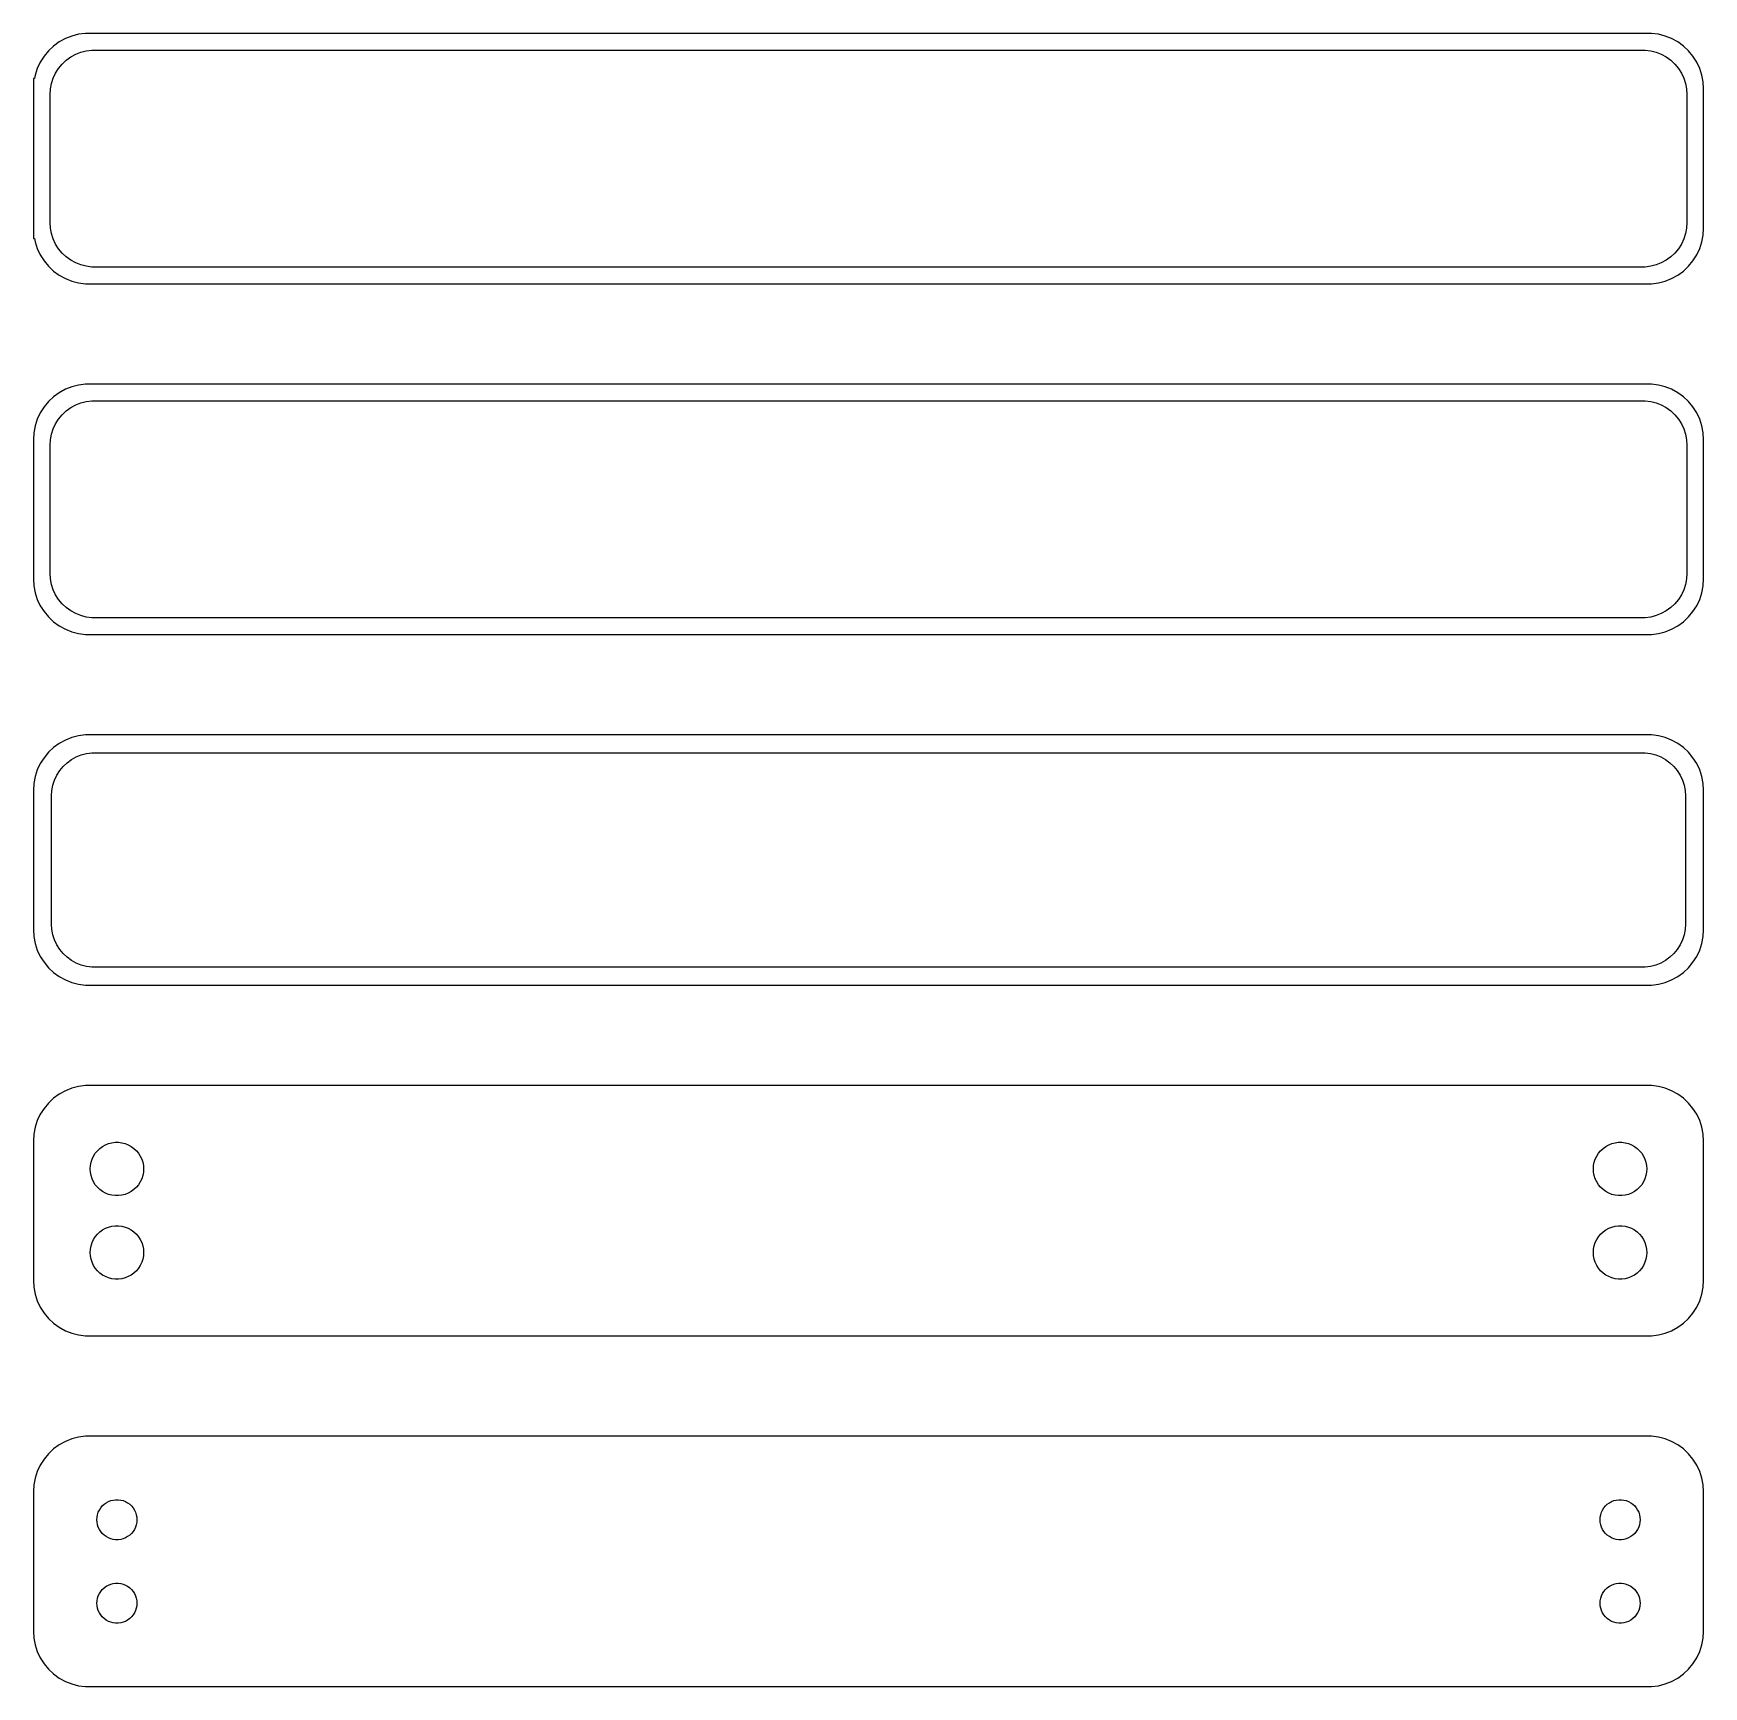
# Model space of a CAD drawing. Header units: metres. Extents: x -75 to 75, y 115 to 263.
import ezdxf

# ---------------------------------------------------------------- set-up
doc = ezdxf.new("R2010")
doc.units = ezdxf.units.M

msp = doc.modelspace()

# ---------------------------------------------------------------- linework, layer by layer
for p, q in [((-72.1289, 262.774), (-72.6791, 262.472)), ((-71.5451, 263.005), (-72.1289, 262.774)), ((-70.9369, 263.161), (-71.5451, 263.005)), ((-70.3139, 263.24), (-70.9369, 263.161)), ((70.3139, 263.24), (-70.3139, 263.24)), ((70.9369, 263.161), (70.3139, 263.24)), ((71.5451, 263.005), (70.9369, 263.161)), ((72.1289, 262.774), (71.5451, 263.005)), ((72.6791, 262.472), (72.1289, 262.774)), ((-74.0451, 261.189), (-74.3815, 260.659)), ((-73.6448, 261.673), (-74.0451, 261.189)), ((-73.1871, 262.103), (-73.6448, 261.673)), ((-72.6791, 262.472), (-73.1871, 262.103)), ((-72.0497, 260.832), (-71.6433, 261.127)), ((-71.6433, 261.127), (-71.2031, 261.369)), ((-71.2031, 261.369), (-70.7361, 261.554)), ((-70.7361, 261.554), (-70.2495, 261.679)), ((-70.2495, 261.679), (-69.7512, 261.742)), ((-69.7512, 261.742), (69.7512, 261.742)), ((69.7512, 261.742), (70.2495, 261.679)), ((70.2495, 261.679), (70.7361, 261.554)), ((70.7361, 261.554), (71.2031, 261.369)), ((71.2031, 261.369), (71.6433, 261.127)), ((71.6433, 261.127), (72.0497, 260.832)), ((73.1871, 262.103), (72.6791, 262.472)), ((73.6448, 261.673), (73.1871, 262.103)), ((74.0451, 261.189), (73.6448, 261.673)), ((74.3815, 260.659), (74.0451, 261.189)), ((-74.6489, 260.091), (-74.8429, 259.493)), ((-74.3815, 260.659), (-74.6489, 260.091)), ((-73.2191, 259.222), (-73.0052, 259.677)), ((-73.0052, 259.677), (-72.7361, 260.101)), ((-72.7361, 260.101), (-72.4159, 260.488)), ((-72.4159, 260.488), (-72.0497, 260.832)), ((72.0497, 260.832), (72.4159, 260.488)), ((72.4159, 260.488), (72.7361, 260.101)), ((72.7361, 260.101), (73.0052, 259.677)), ((73.0052, 259.677), (73.2191, 259.222)), ((74.6489, 260.091), (74.3815, 260.659)), ((74.8429, 259.493), (74.6489, 260.091)), ((-74.9, 259.194), (-75, 259.194)), ((-75, 259.194), (-75, 244.806)), ((-74.8429, 259.493), (-74.9, 259.194)), ((-73.5, 257.75), (-73.4685, 258.251)), ((-73.4685, 258.251), (-73.3743, 258.745)), ((-73.3743, 258.745), (-73.2191, 259.222)), ((73.2191, 259.222), (73.3743, 258.745)), ((73.3743, 258.745), (73.4685, 258.251)), ((73.4685, 258.251), (73.5, 257.75)), ((74.9606, 258.877), (74.8429, 259.493)), ((75, 258.25), (74.9606, 258.877)), ((75, 245.75), (75, 258.25)), ((-73.5, 246.25), (-73.5, 257.75)), ((73.5, 257.75), (73.5, 246.25)), ((-73.4685, 245.749), (-73.5, 246.25)), ((73.5, 246.25), (73.4685, 245.749)), ((-75, 244.806), (-74.9, 244.806)), ((-74.9, 244.806), (-74.8429, 244.507)), ((-74.8429, 244.507), (-74.6489, 243.909)), ((-73.3743, 245.255), (-73.4685, 245.749)), ((-73.2191, 244.778), (-73.3743, 245.255)), ((-73.0052, 244.323), (-73.2191, 244.778)), ((73.2191, 244.778), (73.0052, 244.323)), ((73.3743, 245.255), (73.2191, 244.778)), ((73.4685, 245.749), (73.3743, 245.255)), ((74.6489, 243.909), (74.8429, 244.507)), ((74.8429, 244.507), (74.9606, 245.123)), ((74.9606, 245.123), (75, 245.75)), ((-74.6489, 243.909), (-74.3815, 243.341)), ((-74.3815, 243.341), (-74.0451, 242.811)), ((-72.7361, 243.899), (-73.0052, 244.323)), ((-72.4159, 243.512), (-72.7361, 243.899)), ((-72.0497, 243.168), (-72.4159, 243.512)), ((-71.6433, 242.873), (-72.0497, 243.168)), ((72.0497, 243.168), (71.6433, 242.873)), ((72.4159, 243.512), (72.0497, 243.168)), ((72.7361, 243.899), (72.4159, 243.512)), ((73.0052, 244.323), (72.7361, 243.899)), ((74.0451, 242.811), (74.3815, 243.341)), ((74.3815, 243.341), (74.6489, 243.909)), ((-74.0451, 242.811), (-73.6448, 242.327)), ((-73.6448, 242.327), (-73.1871, 241.897)), ((-73.1871, 241.897), (-72.6791, 241.528)), ((-72.6791, 241.528), (-72.1289, 241.226)), ((-71.2031, 242.631), (-71.6433, 242.873)), ((-70.7361, 242.446), (-71.2031, 242.631)), ((-70.2495, 242.321), (-70.7361, 242.446)), ((-69.7512, 242.258), (-70.2495, 242.321)), ((69.7512, 242.258), (-69.7512, 242.258)), ((70.2495, 242.321), (69.7512, 242.258)), ((70.7361, 242.446), (70.2495, 242.321)), ((71.2031, 242.631), (70.7361, 242.446)), ((71.6433, 242.873), (71.2031, 242.631)), ((72.1289, 241.226), (72.6791, 241.528)), ((72.6791, 241.528), (73.1871, 241.897)), ((73.1871, 241.897), (73.6448, 242.327)), ((73.6448, 242.327), (74.0451, 242.811)), ((-72.1289, 241.226), (-71.5451, 240.995)), ((-71.5451, 240.995), (-70.9369, 240.839)), ((-70.9369, 240.839), (-70.3139, 240.76)), ((-70.3139, 240.76), (70.3139, 240.76)), ((70.3139, 240.76), (70.9369, 240.839)), ((70.9369, 240.839), (71.5451, 240.995)), ((71.5451, 240.995), (72.1289, 241.226)), ((-72.1289, 231.274), (-72.6791, 230.972)), ((-71.5451, 231.505), (-72.1289, 231.274)), ((-70.9369, 231.661), (-71.5451, 231.505)), ((-70.3139, 231.74), (-70.9369, 231.661)), ((70.3139, 231.74), (-70.3139, 231.74)), ((70.9369, 231.661), (70.3139, 231.74)), ((71.5451, 231.505), (70.9369, 231.661)), ((72.1289, 231.274), (71.5451, 231.505)), ((72.6791, 230.972), (72.1289, 231.274)), ((-74.0451, 229.689), (-74.3815, 229.159)), ((-73.6448, 230.173), (-74.0451, 229.689)), ((-73.1871, 230.603), (-73.6448, 230.173)), ((-72.6791, 230.972), (-73.1871, 230.603)), ((-72.0497, 229.332), (-71.6433, 229.627)), ((-71.6433, 229.627), (-71.2031, 229.869)), ((-71.2031, 229.869), (-70.7361, 230.054)), ((-70.7361, 230.054), (-70.2495, 230.179)), ((-70.2495, 230.179), (-69.7512, 230.242)), ((-69.7512, 230.242), (69.7512, 230.242)), ((69.7512, 230.242), (70.2495, 230.179)), ((70.2495, 230.179), (70.7361, 230.054)), ((70.7361, 230.054), (71.2031, 229.869)), ((71.2031, 229.869), (71.6433, 229.627)), ((71.6433, 229.627), (72.0497, 229.332)), ((73.1871, 230.603), (72.6791, 230.972)), ((73.6448, 230.173), (73.1871, 230.603)), ((74.0451, 229.689), (73.6448, 230.173)), ((74.3815, 229.159), (74.0451, 229.689)), ((-74.6489, 228.591), (-74.8429, 227.993)), ((-74.3815, 229.159), (-74.6489, 228.591)), ((-73.2191, 227.722), (-73.0052, 228.177)), ((-73.0052, 228.177), (-72.7361, 228.601)), ((-72.7361, 228.601), (-72.4159, 228.988)), ((-72.4159, 228.988), (-72.0497, 229.332)), ((72.0497, 229.332), (72.4159, 228.988)), ((72.4159, 228.988), (72.7361, 228.601)), ((72.7361, 228.601), (73.0052, 228.177)), ((73.0052, 228.177), (73.2191, 227.722)), ((74.6489, 228.591), (74.3815, 229.159)), ((74.8429, 227.993), (74.6489, 228.591)), ((-74.9606, 227.377), (-75, 226.75)), ((-75, 226.75), (-75, 214.25)), ((-74.8429, 227.993), (-74.9606, 227.377)), ((-73.5, 226.25), (-73.4685, 226.751)), ((-73.4685, 226.751), (-73.3743, 227.245)), ((-73.3743, 227.245), (-73.2191, 227.722)), ((73.2191, 227.722), (73.3743, 227.245)), ((73.3743, 227.245), (73.4685, 226.751)), ((73.4685, 226.751), (73.5, 226.25)), ((74.9606, 227.377), (74.8429, 227.993)), ((75, 226.75), (74.9606, 227.377)), ((75, 214.25), (75, 226.75)), ((-73.5, 214.75), (-73.5, 226.25)), ((73.5, 226.25), (73.5, 214.75)), ((-73.4685, 214.249), (-73.5, 214.75)), ((73.5, 214.75), (73.4685, 214.249)), ((-75, 214.25), (-74.9606, 213.623)), ((-74.9606, 213.623), (-74.8429, 213.007)), ((-74.8429, 213.007), (-74.6489, 212.409)), ((-73.3743, 213.755), (-73.4685, 214.249)), ((-73.2191, 213.278), (-73.3743, 213.755)), ((-73.0052, 212.823), (-73.2191, 213.278)), ((73.2191, 213.278), (73.0052, 212.823)), ((73.3743, 213.755), (73.2191, 213.278)), ((73.4685, 214.249), (73.3743, 213.755)), ((74.6489, 212.409), (74.8429, 213.007)), ((74.8429, 213.007), (74.9606, 213.623)), ((74.9606, 213.623), (75, 214.25)), ((-74.6489, 212.409), (-74.3815, 211.841)), ((-74.3815, 211.841), (-74.0451, 211.311)), ((-72.7361, 212.399), (-73.0052, 212.823)), ((-72.4159, 212.012), (-72.7361, 212.399)), ((-72.0497, 211.668), (-72.4159, 212.012)), ((-71.6433, 211.373), (-72.0497, 211.668)), ((72.0497, 211.668), (71.6433, 211.373)), ((72.4159, 212.012), (72.0497, 211.668)), ((72.7361, 212.399), (72.4159, 212.012)), ((73.0052, 212.823), (72.7361, 212.399)), ((74.0451, 211.311), (74.3815, 211.841)), ((74.3815, 211.841), (74.6489, 212.409)), ((-74.0451, 211.311), (-73.6448, 210.827)), ((-73.6448, 210.827), (-73.1871, 210.397)), ((-73.1871, 210.397), (-72.6791, 210.028)), ((-72.6791, 210.028), (-72.1289, 209.726)), ((-71.2031, 211.131), (-71.6433, 211.373)), ((-70.7361, 210.946), (-71.2031, 211.131)), ((-70.2495, 210.821), (-70.7361, 210.946)), ((-69.7512, 210.758), (-70.2495, 210.821)), ((69.7512, 210.758), (-69.7512, 210.758)), ((70.2495, 210.821), (69.7512, 210.758)), ((70.7361, 210.946), (70.2495, 210.821)), ((71.2031, 211.131), (70.7361, 210.946)), ((71.6433, 211.373), (71.2031, 211.131)), ((72.1289, 209.726), (72.6791, 210.028)), ((72.6791, 210.028), (73.1871, 210.397)), ((73.1871, 210.397), (73.6448, 210.827)), ((73.6448, 210.827), (74.0451, 211.311)), ((-72.1289, 209.726), (-71.5451, 209.495)), ((-71.5451, 209.495), (-70.9369, 209.339)), ((-70.9369, 209.339), (-70.3139, 209.26)), ((-70.3139, 209.26), (70.3139, 209.26)), ((70.3139, 209.26), (70.9369, 209.339)), ((70.9369, 209.339), (71.5451, 209.495)), ((71.5451, 209.495), (72.1289, 209.726)), ((-72.1289, 199.774), (-72.6791, 199.472)), ((-71.5451, 200.005), (-72.1289, 199.774)), ((-70.9369, 200.161), (-71.5451, 200.005)), ((-70.3139, 200.24), (-70.9369, 200.161)), ((70.3139, 200.24), (-70.3139, 200.24)), ((70.9369, 200.161), (70.3139, 200.24)), ((71.5451, 200.005), (70.9369, 200.161)), ((72.1289, 199.774), (71.5451, 200.005)), ((72.6791, 199.472), (72.1289, 199.774)), ((-74.0451, 198.189), (-74.3815, 197.659)), ((-73.6448, 198.673), (-74.0451, 198.189)), ((-73.1871, 199.103), (-73.6448, 198.673)), ((-72.6791, 199.472), (-73.1871, 199.103)), ((-71.9685, 197.734), (-71.5751, 198.02)), ((-71.5751, 198.02), (-71.1489, 198.254)), ((-71.1489, 198.254), (-70.6967, 198.433)), ((-70.6967, 198.433), (-70.2256, 198.554)), ((-70.2256, 198.554), (-69.7432, 198.615)), ((-69.7432, 198.615), (69.7432, 198.615)), ((69.7432, 198.615), (70.2256, 198.554)), ((70.2256, 198.554), (70.6967, 198.433)), ((70.6967, 198.433), (71.1489, 198.254)), ((71.1489, 198.254), (71.5751, 198.02)), ((71.5751, 198.02), (71.9685, 197.734)), ((73.1871, 199.103), (72.6791, 199.472)), ((73.6448, 198.673), (73.1871, 199.103)), ((74.0451, 198.189), (73.6448, 198.673)), ((74.3815, 197.659), (74.0451, 198.189)), ((-74.6489, 197.091), (-74.8429, 196.493)), ((-74.3815, 197.659), (-74.6489, 197.091)), ((-73.1007, 196.176), (-72.8936, 196.616)), ((-72.8936, 196.616), (-72.633, 197.026)), ((-72.633, 197.026), (-72.323, 197.401)), ((-72.323, 197.401), (-71.9685, 197.734)), ((71.9685, 197.734), (72.323, 197.401)), ((72.323, 197.401), (72.633, 197.026)), ((72.633, 197.026), (72.8936, 196.616)), ((72.8936, 196.616), (73.1007, 196.176)), ((74.6489, 197.091), (74.3815, 197.659)), ((74.8429, 196.493), (74.6489, 197.091)), ((-74.9606, 195.877), (-75, 195.25)), ((-75, 195.25), (-75, 182.75)), ((-74.8429, 196.493), (-74.9606, 195.877)), ((-73.3726, 194.75), (-73.3421, 195.235)), ((-73.3421, 195.235), (-73.251, 195.713)), ((-73.251, 195.713), (-73.1007, 196.176)), ((73.1007, 196.176), (73.251, 195.713)), ((73.251, 195.713), (73.3421, 195.235)), ((73.3421, 195.235), (73.3726, 194.75)), ((74.9606, 195.877), (74.8429, 196.493)), ((75, 195.25), (74.9606, 195.877)), ((75, 182.75), (75, 195.25)), ((-73.3726, 183.25), (-73.3726, 194.75)), ((73.3726, 194.75), (73.3726, 183.25)), ((-73.3421, 182.765), (-73.3726, 183.25)), ((73.3726, 183.25), (73.3421, 182.765)), ((-75, 182.75), (-74.9606, 182.123)), ((-74.9606, 182.123), (-74.8429, 181.507)), ((-74.8429, 181.507), (-74.6489, 180.909)), ((-73.251, 182.287), (-73.3421, 182.765)), ((-73.1007, 181.824), (-73.251, 182.287)), ((-72.8936, 181.384), (-73.1007, 181.824)), ((73.1007, 181.824), (72.8936, 181.384)), ((73.251, 182.287), (73.1007, 181.824)), ((73.3421, 182.765), (73.251, 182.287)), ((74.6489, 180.909), (74.8429, 181.507)), ((74.8429, 181.507), (74.9606, 182.123)), ((74.9606, 182.123), (75, 182.75)), ((-74.6489, 180.909), (-74.3815, 180.341)), ((-74.3815, 180.341), (-74.0451, 179.811)), ((-72.633, 180.974), (-72.8936, 181.384)), ((-72.323, 180.599), (-72.633, 180.974)), ((-71.9685, 180.266), (-72.323, 180.599)), ((-71.5751, 179.98), (-71.9685, 180.266)), ((71.9685, 180.266), (71.5751, 179.98)), ((72.323, 180.599), (71.9685, 180.266)), ((72.633, 180.974), (72.323, 180.599)), ((72.8936, 181.384), (72.633, 180.974)), ((74.0451, 179.811), (74.3815, 180.341)), ((74.3815, 180.341), (74.6489, 180.909)), ((-74.0451, 179.811), (-73.6448, 179.327)), ((-73.6448, 179.327), (-73.1871, 178.897)), ((-73.1871, 178.897), (-72.6791, 178.528)), ((-72.6791, 178.528), (-72.1289, 178.226)), ((-71.1489, 179.746), (-71.5751, 179.98)), ((-70.6967, 179.567), (-71.1489, 179.746)), ((-70.2256, 179.446), (-70.6967, 179.567)), ((-69.7432, 179.385), (-70.2256, 179.446)), ((69.7432, 179.385), (-69.7432, 179.385)), ((70.2256, 179.446), (69.7432, 179.385)), ((70.6967, 179.567), (70.2256, 179.446)), ((71.1489, 179.746), (70.6967, 179.567)), ((71.5751, 179.98), (71.1489, 179.746)), ((72.1289, 178.226), (72.6791, 178.528)), ((72.6791, 178.528), (73.1871, 178.897)), ((73.1871, 178.897), (73.6448, 179.327)), ((73.6448, 179.327), (74.0451, 179.811)), ((-72.1289, 178.226), (-71.5451, 177.995)), ((-71.5451, 177.995), (-70.9369, 177.839)), ((-70.9369, 177.839), (-70.3139, 177.76)), ((-70.3139, 177.76), (70.3139, 177.76)), ((70.3139, 177.76), (70.9369, 177.839)), ((70.9369, 177.839), (71.5451, 177.995)), ((71.5451, 177.995), (72.1289, 178.226)), ((-72.1289, 168.274), (-72.6791, 167.972)), ((-71.5451, 168.505), (-72.1289, 168.274)), ((-70.9369, 168.661), (-71.5451, 168.505)), ((-70.3139, 168.74), (-70.9369, 168.661)), ((70.3139, 168.74), (-70.3139, 168.74)), ((70.9369, 168.661), (70.3139, 168.74)), ((71.5451, 168.505), (70.9369, 168.661)), ((72.1289, 168.274), (71.5451, 168.505)), ((72.6791, 167.972), (72.1289, 168.274)), ((-74.0451, 166.689), (-74.3815, 166.159)), ((-73.6448, 167.173), (-74.0451, 166.689)), ((-73.1871, 167.603), (-73.6448, 167.173)), ((-72.6791, 167.972), (-73.1871, 167.603)), ((73.1871, 167.603), (72.6791, 167.972)), ((73.6448, 167.173), (73.1871, 167.603)), ((74.0451, 166.689), (73.6448, 167.173)), ((74.3815, 166.159), (74.0451, 166.689)), ((-74.6489, 165.591), (-74.8429, 164.993)), ((-74.3815, 166.159), (-74.6489, 165.591)), ((74.6489, 165.591), (74.3815, 166.159)), ((74.8429, 164.993), (74.6489, 165.591)), ((-74.9606, 164.377), (-75, 163.75)), ((-75, 163.75), (-75, 151.25)), ((-74.8429, 164.993), (-74.9606, 164.377)), ((-68.5219, 163.422), (-68.2416, 163.533)), ((-68.2416, 163.533), (-67.9497, 163.607)), ((-67.9497, 163.607), (-67.6507, 163.645)), ((-67.6507, 163.645), (-67.3493, 163.645)), ((-67.3493, 163.645), (-67.0503, 163.607)), ((-67.0503, 163.607), (-66.7584, 163.533)), ((-66.7584, 163.533), (-66.4781, 163.422)), ((66.4781, 163.422), (66.7584, 163.533)), ((66.7584, 163.533), (67.0503, 163.607)), ((67.0503, 163.607), (67.3493, 163.645)), ((67.3493, 163.645), (67.6507, 163.645)), ((67.6507, 163.645), (67.9497, 163.607)), ((67.9497, 163.607), (68.2416, 163.533)), ((68.2416, 163.533), (68.5219, 163.422)), ((74.9606, 164.377), (74.8429, 164.993)), ((75, 163.75), (74.9606, 164.377)), ((75, 151.25), (75, 163.75)), ((-69.8246, 161.847), (-69.7315, 162.133)), ((-69.7315, 162.133), (-69.6031, 162.406)), ((-69.6031, 162.406), (-69.4416, 162.661)), ((-69.4416, 162.661), (-69.2495, 162.893)), ((-69.2495, 162.893), (-69.0298, 163.099)), ((-69.0298, 163.099), (-68.786, 163.276)), ((-68.786, 163.276), (-68.5219, 163.422)), ((-66.4781, 163.422), (-66.214, 163.276)), ((-66.214, 163.276), (-65.9702, 163.099)), ((-65.9702, 163.099), (-65.7505, 162.893)), ((-65.7505, 162.893), (-65.5583, 162.661)), ((-65.5583, 162.661), (-65.3969, 162.406)), ((-65.3969, 162.406), (-65.2685, 162.133)), ((-65.2685, 162.133), (-65.1754, 161.847)), ((65.1754, 161.847), (65.2685, 162.133)), ((65.2685, 162.133), (65.3969, 162.406)), ((65.3969, 162.406), (65.5583, 162.661)), ((65.5583, 162.661), (65.7505, 162.893)), ((65.7505, 162.893), (65.9702, 163.099)), ((65.9702, 163.099), (66.214, 163.276)), ((66.214, 163.276), (66.4781, 163.422)), ((68.5219, 163.422), (68.786, 163.276)), ((68.786, 163.276), (69.0298, 163.099)), ((69.0298, 163.099), (69.2495, 162.893)), ((69.2495, 162.893), (69.4416, 162.661)), ((69.4416, 162.661), (69.6031, 162.406)), ((69.6031, 162.406), (69.7315, 162.133)), ((69.7315, 162.133), (69.8246, 161.847)), ((-69.9, 161.25), (-69.8811, 161.551)), ((-69.8811, 160.949), (-69.9, 161.25)), ((-69.8811, 161.551), (-69.8246, 161.847)), ((-69.8246, 160.653), (-69.8811, 160.949)), ((-69.7315, 160.367), (-69.8246, 160.653)), ((-65.1754, 160.653), (-65.2685, 160.367)), ((-65.1754, 161.847), (-65.1189, 161.551)), ((-65.1189, 160.949), (-65.1754, 160.653)), ((-65.1189, 161.551), (-65.1, 161.25)), ((-65.1, 161.25), (-65.1189, 160.949)), ((65.1, 161.25), (65.1189, 161.551)), ((65.1189, 160.949), (65.1, 161.25)), ((65.1189, 161.551), (65.1754, 161.847)), ((65.1754, 160.653), (65.1189, 160.949)), ((65.2685, 160.367), (65.1754, 160.653)), ((69.8246, 160.653), (69.7315, 160.367)), ((69.8246, 161.847), (69.8811, 161.551)), ((69.8811, 160.949), (69.8246, 160.653)), ((69.8811, 161.551), (69.9, 161.25)), ((69.9, 161.25), (69.8811, 160.949)), ((-69.6031, 160.094), (-69.7315, 160.367)), ((-69.4416, 159.839), (-69.6031, 160.094)), ((-69.2495, 159.607), (-69.4416, 159.839)), ((-69.0298, 159.401), (-69.2495, 159.607)), ((-68.786, 159.224), (-69.0298, 159.401)), ((-68.5219, 159.078), (-68.786, 159.224)), ((-68.2416, 158.967), (-68.5219, 159.078)), ((-66.4781, 159.078), (-66.7584, 158.967)), ((-66.214, 159.224), (-66.4781, 159.078)), ((-65.9702, 159.401), (-66.214, 159.224)), ((-65.7505, 159.607), (-65.9702, 159.401)), ((-65.5583, 159.839), (-65.7505, 159.607)), ((-65.3969, 160.094), (-65.5583, 159.839)), ((-65.2685, 160.367), (-65.3969, 160.094)), ((65.3969, 160.094), (65.2685, 160.367)), ((65.5583, 159.839), (65.3969, 160.094)), ((65.7505, 159.607), (65.5583, 159.839)), ((65.9702, 159.401), (65.7505, 159.607)), ((66.214, 159.224), (65.9702, 159.401)), ((66.4781, 159.078), (66.214, 159.224)), ((66.7584, 158.967), (66.4781, 159.078)), ((68.5219, 159.078), (68.2416, 158.967)), ((68.786, 159.224), (68.5219, 159.078)), ((69.0298, 159.401), (68.786, 159.224)), ((69.2495, 159.607), (69.0298, 159.401)), ((69.4416, 159.839), (69.2495, 159.607)), ((69.6031, 160.094), (69.4416, 159.839)), ((69.7315, 160.367), (69.6031, 160.094)), ((-67.9497, 158.893), (-68.2416, 158.967)), ((-67.6507, 158.855), (-67.9497, 158.893)), ((-67.3493, 158.855), (-67.6507, 158.855)), ((-67.0503, 158.893), (-67.3493, 158.855)), ((-66.7584, 158.967), (-67.0503, 158.893)), ((67.0503, 158.893), (66.7584, 158.967)), ((67.3493, 158.855), (67.0503, 158.893)), ((67.6507, 158.855), (67.3493, 158.855)), ((67.9497, 158.893), (67.6507, 158.855)), ((68.2416, 158.967), (67.9497, 158.893)), ((-68.5219, 155.922), (-68.2416, 156.033)), ((-68.2416, 156.033), (-67.9497, 156.107)), ((-67.9497, 156.107), (-67.6507, 156.145)), ((-67.6507, 156.145), (-67.3493, 156.145)), ((-67.3493, 156.145), (-67.0503, 156.107)), ((-67.0503, 156.107), (-66.7584, 156.033)), ((-66.7584, 156.033), (-66.4781, 155.922)), ((66.4781, 155.922), (66.7584, 156.033)), ((66.7584, 156.033), (67.0503, 156.107)), ((67.0503, 156.107), (67.3493, 156.145)), ((67.3493, 156.145), (67.6507, 156.145)), ((67.6507, 156.145), (67.9497, 156.107)), ((67.9497, 156.107), (68.2416, 156.033)), ((68.2416, 156.033), (68.5219, 155.922)), ((-69.8246, 154.347), (-69.7315, 154.633)), ((-69.7315, 154.633), (-69.6031, 154.906)), ((-69.6031, 154.906), (-69.4416, 155.161)), ((-69.4416, 155.161), (-69.2495, 155.393)), ((-69.2495, 155.393), (-69.0298, 155.599)), ((-69.0298, 155.599), (-68.786, 155.776)), ((-68.786, 155.776), (-68.5219, 155.922)), ((-66.4781, 155.922), (-66.214, 155.776)), ((-66.214, 155.776), (-65.9702, 155.599)), ((-65.9702, 155.599), (-65.7505, 155.393)), ((-65.7505, 155.393), (-65.5583, 155.161)), ((-65.5583, 155.161), (-65.3969, 154.906)), ((-65.3969, 154.906), (-65.2685, 154.633)), ((-65.2685, 154.633), (-65.1754, 154.347)), ((65.1754, 154.347), (65.2685, 154.633)), ((65.2685, 154.633), (65.3969, 154.906)), ((65.3969, 154.906), (65.5583, 155.161)), ((65.5583, 155.161), (65.7505, 155.393)), ((65.7505, 155.393), (65.9702, 155.599)), ((65.9702, 155.599), (66.214, 155.776)), ((66.214, 155.776), (66.4781, 155.922)), ((68.5219, 155.922), (68.786, 155.776)), ((68.786, 155.776), (69.0298, 155.599)), ((69.0298, 155.599), (69.2495, 155.393)), ((69.2495, 155.393), (69.4416, 155.161)), ((69.4416, 155.161), (69.6031, 154.906)), ((69.6031, 154.906), (69.7315, 154.633)), ((69.7315, 154.633), (69.8246, 154.347)), ((-69.9, 153.75), (-69.8811, 154.051)), ((-69.8811, 153.449), (-69.9, 153.75)), ((-69.8811, 154.051), (-69.8246, 154.347)), ((-69.8246, 153.153), (-69.8811, 153.449)), ((-69.7315, 152.867), (-69.8246, 153.153)), ((-65.1754, 153.153), (-65.2685, 152.867)), ((-65.1754, 154.347), (-65.1189, 154.051)), ((-65.1189, 153.449), (-65.1754, 153.153)), ((-65.1189, 154.051), (-65.1, 153.75)), ((-65.1, 153.75), (-65.1189, 153.449)), ((65.1, 153.75), (65.1189, 154.051)), ((65.1189, 153.449), (65.1, 153.75)), ((65.1189, 154.051), (65.1754, 154.347)), ((65.1754, 153.153), (65.1189, 153.449)), ((65.2685, 152.867), (65.1754, 153.153)), ((69.8246, 153.153), (69.7315, 152.867)), ((69.8246, 154.347), (69.8811, 154.051)), ((69.8811, 153.449), (69.8246, 153.153)), ((69.8811, 154.051), (69.9, 153.75)), ((69.9, 153.75), (69.8811, 153.449)), ((-69.6031, 152.594), (-69.7315, 152.867)), ((-69.4416, 152.339), (-69.6031, 152.594)), ((-69.2495, 152.107), (-69.4416, 152.339)), ((-69.0298, 151.901), (-69.2495, 152.107)), ((-68.786, 151.724), (-69.0298, 151.901)), ((-68.5219, 151.578), (-68.786, 151.724)), ((-68.2416, 151.467), (-68.5219, 151.578)), ((-66.4781, 151.578), (-66.7584, 151.467)), ((-66.214, 151.724), (-66.4781, 151.578)), ((-65.9702, 151.901), (-66.214, 151.724)), ((-65.7505, 152.107), (-65.9702, 151.901)), ((-65.5583, 152.339), (-65.7505, 152.107)), ((-65.3969, 152.594), (-65.5583, 152.339)), ((-65.2685, 152.867), (-65.3969, 152.594)), ((65.3969, 152.594), (65.2685, 152.867)), ((65.5583, 152.339), (65.3969, 152.594)), ((65.7505, 152.107), (65.5583, 152.339)), ((65.9702, 151.901), (65.7505, 152.107)), ((66.214, 151.724), (65.9702, 151.901)), ((66.4781, 151.578), (66.214, 151.724)), ((66.7584, 151.467), (66.4781, 151.578)), ((68.5219, 151.578), (68.2416, 151.467)), ((68.786, 151.724), (68.5219, 151.578)), ((69.0298, 151.901), (68.786, 151.724)), ((69.2495, 152.107), (69.0298, 151.901)), ((69.4416, 152.339), (69.2495, 152.107)), ((69.6031, 152.594), (69.4416, 152.339)), ((69.7315, 152.867), (69.6031, 152.594)), ((-75, 151.25), (-74.9606, 150.623)), ((-74.9606, 150.623), (-74.8429, 150.007)), ((-74.8429, 150.007), (-74.6489, 149.409)), ((-67.9497, 151.393), (-68.2416, 151.467)), ((-67.6507, 151.355), (-67.9497, 151.393)), ((-67.3493, 151.355), (-67.6507, 151.355)), ((-67.0503, 151.393), (-67.3493, 151.355)), ((-66.7584, 151.467), (-67.0503, 151.393)), ((67.0503, 151.393), (66.7584, 151.467)), ((67.3493, 151.355), (67.0503, 151.393)), ((67.6507, 151.355), (67.3493, 151.355)), ((67.9497, 151.393), (67.6507, 151.355)), ((68.2416, 151.467), (67.9497, 151.393)), ((74.6489, 149.409), (74.8429, 150.007)), ((74.8429, 150.007), (74.9606, 150.623)), ((74.9606, 150.623), (75, 151.25)), ((-74.6489, 149.409), (-74.3815, 148.841)), ((-74.3815, 148.841), (-74.0451, 148.311)), ((74.0451, 148.311), (74.3815, 148.841)), ((74.3815, 148.841), (74.6489, 149.409)), ((-74.0451, 148.311), (-73.6448, 147.827)), ((-73.6448, 147.827), (-73.1871, 147.397)), ((-73.1871, 147.397), (-72.6791, 147.028)), ((-72.6791, 147.028), (-72.1289, 146.726)), ((72.1289, 146.726), (72.6791, 147.028)), ((72.6791, 147.028), (73.1871, 147.397)), ((73.1871, 147.397), (73.6448, 147.827)), ((73.6448, 147.827), (74.0451, 148.311)), ((-72.1289, 146.726), (-71.5451, 146.495)), ((-71.5451, 146.495), (-70.9369, 146.339)), ((-70.9369, 146.339), (-70.3139, 146.26)), ((-70.3139, 146.26), (70.3139, 146.26)), ((70.3139, 146.26), (70.9369, 146.339)), ((70.9369, 146.339), (71.5451, 146.495)), ((71.5451, 146.495), (72.1289, 146.726)), ((-72.1289, 136.774), (-72.6791, 136.472)), ((-71.5451, 137.005), (-72.1289, 136.774)), ((-70.9369, 137.161), (-71.5451, 137.005)), ((-70.3139, 137.24), (-70.9369, 137.161)), ((70.3139, 137.24), (-70.3139, 137.24)), ((70.9369, 137.161), (70.3139, 137.24)), ((71.5451, 137.005), (70.9369, 137.161)), ((72.1289, 136.774), (71.5451, 137.005)), ((72.6791, 136.472), (72.1289, 136.774)), ((-74.0451, 135.189), (-74.3815, 134.659)), ((-73.6448, 135.673), (-74.0451, 135.189)), ((-73.1871, 136.103), (-73.6448, 135.673)), ((-72.6791, 136.472), (-73.1871, 136.103)), ((73.1871, 136.103), (72.6791, 136.472)), ((73.6448, 135.673), (73.1871, 136.103)), ((74.0451, 135.189), (73.6448, 135.673)), ((74.3815, 134.659), (74.0451, 135.189)), ((-74.6489, 134.091), (-74.8429, 133.493)), ((-74.3815, 134.659), (-74.6489, 134.091)), ((74.6489, 134.091), (74.3815, 134.659)), ((74.8429, 133.493), (74.6489, 134.091)), ((-74.9606, 132.877), (-75, 132.25)), ((-75, 132.25), (-75, 119.75)), ((-74.8429, 133.493), (-74.9606, 132.877)), ((74.9606, 132.877), (74.8429, 133.493)), ((75, 132.25), (74.9606, 132.877)), ((75, 119.75), (75, 132.25)), ((-69.1736, 130.413), (-69.0773, 130.617)), ((-69.0773, 130.617), (-68.9562, 130.808)), ((-68.9562, 130.808), (-68.8121, 130.982)), ((-68.8121, 130.982), (-68.6474, 131.137)), ((-68.6474, 131.137), (-68.4645, 131.27)), ((-68.4645, 131.27), (-68.2664, 131.379)), ((-68.2664, 131.379), (-68.0562, 131.462)), ((-68.0562, 131.462), (-67.8373, 131.518)), ((-67.8373, 131.518), (-67.613, 131.546)), ((-67.613, 131.546), (-67.387, 131.546)), ((-67.387, 131.546), (-67.1627, 131.518)), ((-67.1627, 131.518), (-66.9438, 131.462)), ((-66.9438, 131.462), (-66.7336, 131.379)), ((-66.7336, 131.379), (-66.5355, 131.27)), ((-66.5355, 131.27), (-66.3526, 131.137)), ((-66.3526, 131.137), (-66.1879, 130.982)), ((-66.1879, 130.982), (-66.0438, 130.808)), ((-66.0438, 130.808), (-65.9226, 130.617)), ((-65.9226, 130.617), (-65.8264, 130.413)), ((65.8264, 130.413), (65.9226, 130.617)), ((65.9226, 130.617), (66.0438, 130.808)), ((66.0438, 130.808), (66.1879, 130.982)), ((66.1879, 130.982), (66.3526, 131.137)), ((66.3526, 131.137), (66.5355, 131.27)), ((66.5355, 131.27), (66.7336, 131.379)), ((66.7336, 131.379), (66.9438, 131.462)), ((66.9438, 131.462), (67.1627, 131.518)), ((67.1627, 131.518), (67.387, 131.546)), ((67.387, 131.546), (67.613, 131.546)), ((67.613, 131.546), (67.8373, 131.518)), ((67.8373, 131.518), (68.0562, 131.462)), ((68.0562, 131.462), (68.2664, 131.379)), ((68.2664, 131.379), (68.4645, 131.27)), ((68.4645, 131.27), (68.6474, 131.137)), ((68.6474, 131.137), (68.8121, 130.982)), ((68.8121, 130.982), (68.9562, 130.808)), ((68.9562, 130.808), (69.0773, 130.617)), ((69.0773, 130.617), (69.1736, 130.413)), ((-69.3, 129.75), (-69.2858, 129.976)), ((-69.2858, 129.524), (-69.3, 129.75)), ((-69.2858, 129.976), (-69.2434, 130.198)), ((-69.2434, 129.302), (-69.2858, 129.524)), ((-69.2434, 130.198), (-69.1736, 130.413)), ((-69.1736, 129.087), (-69.2434, 129.302)), ((-69.0773, 128.883), (-69.1736, 129.087)), ((-65.8264, 129.087), (-65.9226, 128.883)), ((-65.8264, 130.413), (-65.7565, 130.198)), ((-65.7565, 129.302), (-65.8264, 129.087)), ((-65.7565, 130.198), (-65.7142, 129.976)), ((-65.7142, 129.524), (-65.7565, 129.302)), ((-65.7142, 129.976), (-65.7, 129.75)), ((-65.7, 129.75), (-65.7142, 129.524)), ((65.7, 129.75), (65.7142, 129.976)), ((65.7142, 129.524), (65.7, 129.75)), ((65.7142, 129.976), (65.7565, 130.198)), ((65.7565, 129.302), (65.7142, 129.524)), ((65.7565, 130.198), (65.8264, 130.413)), ((65.8264, 129.087), (65.7565, 129.302)), ((65.9226, 128.883), (65.8264, 129.087)), ((69.1736, 129.087), (69.0773, 128.883)), ((69.1736, 130.413), (69.2434, 130.198)), ((69.2434, 129.302), (69.1736, 129.087)), ((69.2434, 130.198), (69.2858, 129.976)), ((69.2858, 129.524), (69.2434, 129.302)), ((69.2858, 129.976), (69.3, 129.75)), ((69.3, 129.75), (69.2858, 129.524)), ((-68.9562, 128.692), (-69.0773, 128.883)), ((-68.8121, 128.518), (-68.9562, 128.692)), ((-68.6474, 128.363), (-68.8121, 128.518)), ((-68.4645, 128.23), (-68.6474, 128.363)), ((-68.2664, 128.121), (-68.4645, 128.23)), ((-68.0562, 128.038), (-68.2664, 128.121)), ((-67.8373, 127.982), (-68.0562, 128.038)), ((-67.613, 127.954), (-67.8373, 127.982)), ((-67.387, 127.954), (-67.613, 127.954)), ((-67.1627, 127.982), (-67.387, 127.954)), ((-66.9438, 128.038), (-67.1627, 127.982)), ((-66.7336, 128.121), (-66.9438, 128.038)), ((-66.5355, 128.23), (-66.7336, 128.121)), ((-66.3526, 128.363), (-66.5355, 128.23)), ((-66.1879, 128.518), (-66.3526, 128.363)), ((-66.0438, 128.692), (-66.1879, 128.518)), ((-65.9226, 128.883), (-66.0438, 128.692)), ((66.0438, 128.692), (65.9226, 128.883)), ((66.1879, 128.518), (66.0438, 128.692)), ((66.3526, 128.363), (66.1879, 128.518)), ((66.5355, 128.23), (66.3526, 128.363)), ((66.7336, 128.121), (66.5355, 128.23)), ((66.9438, 128.038), (66.7336, 128.121)), ((67.1627, 127.982), (66.9438, 128.038)), ((67.387, 127.954), (67.1627, 127.982)), ((67.613, 127.954), (67.387, 127.954)), ((67.8373, 127.982), (67.613, 127.954)), ((68.0562, 128.038), (67.8373, 127.982)), ((68.2664, 128.121), (68.0562, 128.038)), ((68.4645, 128.23), (68.2664, 128.121)), ((68.6474, 128.363), (68.4645, 128.23)), ((68.8121, 128.518), (68.6474, 128.363)), ((68.9562, 128.692), (68.8121, 128.518)), ((69.0773, 128.883), (68.9562, 128.692)), ((-69.1736, 122.913), (-69.0773, 123.117)), ((-69.0773, 123.117), (-68.9562, 123.308)), ((-68.9562, 123.308), (-68.8121, 123.482)), ((-68.8121, 123.482), (-68.6474, 123.637)), ((-68.6474, 123.637), (-68.4645, 123.77)), ((-68.4645, 123.77), (-68.2664, 123.879)), ((-68.2664, 123.879), (-68.0562, 123.962)), ((-68.0562, 123.962), (-67.8373, 124.018)), ((-67.8373, 124.018), (-67.613, 124.046)), ((-67.613, 124.046), (-67.387, 124.046)), ((-67.387, 124.046), (-67.1627, 124.018)), ((-67.1627, 124.018), (-66.9438, 123.962)), ((-66.9438, 123.962), (-66.7336, 123.879)), ((-66.7336, 123.879), (-66.5355, 123.77)), ((-66.5355, 123.77), (-66.3526, 123.637)), ((-66.3526, 123.637), (-66.1879, 123.482)), ((-66.1879, 123.482), (-66.0438, 123.308)), ((-66.0438, 123.308), (-65.9226, 123.117)), ((-65.9226, 123.117), (-65.8264, 122.913)), ((65.8264, 122.913), (65.9226, 123.117)), ((65.9226, 123.117), (66.0438, 123.308)), ((66.0438, 123.308), (66.1879, 123.482)), ((66.1879, 123.482), (66.3526, 123.637)), ((66.3526, 123.637), (66.5355, 123.77)), ((66.5355, 123.77), (66.7336, 123.879)), ((66.7336, 123.879), (66.9438, 123.962)), ((66.9438, 123.962), (67.1627, 124.018)), ((67.1627, 124.018), (67.387, 124.046)), ((67.387, 124.046), (67.613, 124.046)), ((67.613, 124.046), (67.8373, 124.018)), ((67.8373, 124.018), (68.0562, 123.962)), ((68.0562, 123.962), (68.2664, 123.879)), ((68.2664, 123.879), (68.4645, 123.77)), ((68.4645, 123.77), (68.6474, 123.637)), ((68.6474, 123.637), (68.8121, 123.482)), ((68.8121, 123.482), (68.9562, 123.308)), ((68.9562, 123.308), (69.0773, 123.117)), ((69.0773, 123.117), (69.1736, 122.913)), ((-69.3, 122.25), (-69.2858, 122.476)), ((-69.2858, 122.024), (-69.3, 122.25)), ((-69.2858, 122.476), (-69.2434, 122.698)), ((-69.2434, 121.802), (-69.2858, 122.024)), ((-69.2434, 122.698), (-69.1736, 122.913)), ((-69.1736, 121.587), (-69.2434, 121.802)), ((-69.0773, 121.383), (-69.1736, 121.587)), ((-65.8264, 121.587), (-65.9226, 121.383)), ((-65.8264, 122.913), (-65.7565, 122.698)), ((-65.7565, 121.802), (-65.8264, 121.587)), ((-65.7565, 122.698), (-65.7142, 122.476)), ((-65.7142, 122.024), (-65.7565, 121.802)), ((-65.7142, 122.476), (-65.7, 122.25)), ((-65.7, 122.25), (-65.7142, 122.024)), ((65.7, 122.25), (65.7142, 122.476)), ((65.7142, 122.024), (65.7, 122.25)), ((65.7142, 122.476), (65.7565, 122.698)), ((65.7565, 121.802), (65.7142, 122.024)), ((65.7565, 122.698), (65.8264, 122.913)), ((65.8264, 121.587), (65.7565, 121.802)), ((65.9226, 121.383), (65.8264, 121.587)), ((69.1736, 121.587), (69.0773, 121.383)), ((69.1736, 122.913), (69.2434, 122.698)), ((69.2434, 121.802), (69.1736, 121.587)), ((69.2434, 122.698), (69.2858, 122.476)), ((69.2858, 122.024), (69.2434, 121.802)), ((69.2858, 122.476), (69.3, 122.25)), ((69.3, 122.25), (69.2858, 122.024)), ((-68.9562, 121.192), (-69.0773, 121.383)), ((-68.8121, 121.018), (-68.9562, 121.192)), ((-68.6474, 120.863), (-68.8121, 121.018)), ((-68.4645, 120.73), (-68.6474, 120.863)), ((-68.2664, 120.621), (-68.4645, 120.73)), ((-68.0562, 120.538), (-68.2664, 120.621)), ((-67.8373, 120.482), (-68.0562, 120.538)), ((-67.613, 120.454), (-67.8373, 120.482)), ((-67.387, 120.454), (-67.613, 120.454)), ((-67.1627, 120.482), (-67.387, 120.454)), ((-66.9438, 120.538), (-67.1627, 120.482)), ((-66.7336, 120.621), (-66.9438, 120.538)), ((-66.5355, 120.73), (-66.7336, 120.621)), ((-66.3526, 120.863), (-66.5355, 120.73)), ((-66.1879, 121.018), (-66.3526, 120.863)), ((-66.0438, 121.192), (-66.1879, 121.018)), ((-65.9226, 121.383), (-66.0438, 121.192)), ((66.0438, 121.192), (65.9226, 121.383)), ((66.1879, 121.018), (66.0438, 121.192)), ((66.3526, 120.863), (66.1879, 121.018)), ((66.5355, 120.73), (66.3526, 120.863)), ((66.7336, 120.621), (66.5355, 120.73)), ((66.9438, 120.538), (66.7336, 120.621)), ((67.1627, 120.482), (66.9438, 120.538)), ((67.387, 120.454), (67.1627, 120.482)), ((67.613, 120.454), (67.387, 120.454)), ((67.8373, 120.482), (67.613, 120.454)), ((68.0562, 120.538), (67.8373, 120.482)), ((68.2664, 120.621), (68.0562, 120.538)), ((68.4645, 120.73), (68.2664, 120.621)), ((68.6474, 120.863), (68.4645, 120.73)), ((68.8121, 121.018), (68.6474, 120.863)), ((68.9562, 121.192), (68.8121, 121.018)), ((69.0773, 121.383), (68.9562, 121.192)), ((-75, 119.75), (-74.9606, 119.123)), ((-74.9606, 119.123), (-74.8429, 118.507)), ((-74.8429, 118.507), (-74.6489, 117.909)), ((74.6489, 117.909), (74.8429, 118.507)), ((74.8429, 118.507), (74.9606, 119.123)), ((74.9606, 119.123), (75, 119.75)), ((-74.6489, 117.909), (-74.3815, 117.341)), ((-74.3815, 117.341), (-74.0451, 116.811)), ((74.0451, 116.811), (74.3815, 117.341)), ((74.3815, 117.341), (74.6489, 117.909)), ((-74.0451, 116.811), (-73.6448, 116.327)), ((-73.6448, 116.327), (-73.1871, 115.897)), ((-73.1871, 115.897), (-72.6791, 115.528)), ((-72.6791, 115.528), (-72.1289, 115.226)), ((72.1289, 115.226), (72.6791, 115.528)), ((72.6791, 115.528), (73.1871, 115.897)), ((73.1871, 115.897), (73.6448, 116.327)), ((73.6448, 116.327), (74.0451, 116.811)), ((-72.1289, 115.226), (-71.5451, 114.995)), ((-71.5451, 114.995), (-70.9369, 114.839)), ((-70.9369, 114.839), (-70.3139, 114.76)), ((-70.3139, 114.76), (70.3139, 114.76)), ((70.3139, 114.76), (70.9369, 114.839)), ((70.9369, 114.839), (71.5451, 114.995)), ((71.5451, 114.995), (72.1289, 115.226))]:
    msp.add_line(p, q)

doc.saveas('drawing.dxf')
